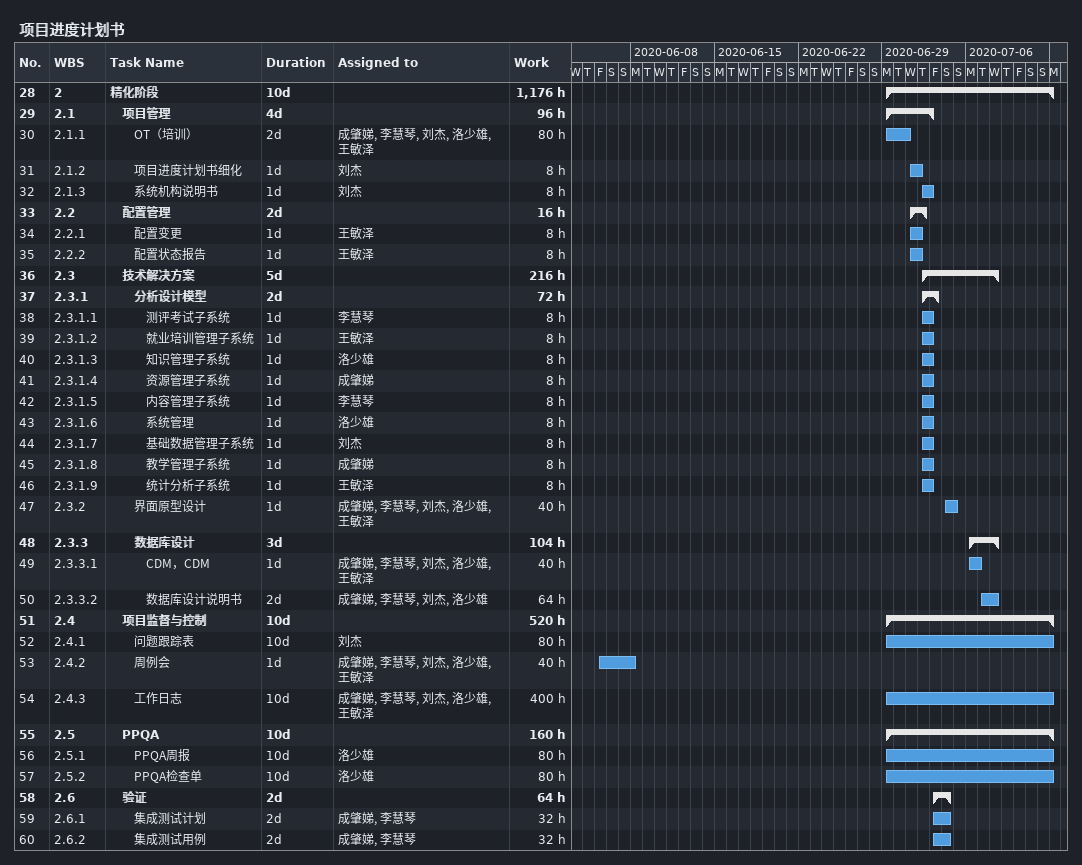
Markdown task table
项目进度计划书

| ID | WBS | Task | Duration | Start | Finish | Resources | Work (h) |
|---|---|---|---|---|---|---|---|
| 28 | 2 | **精化阶段** | 10d | 2020-06-29 | 2020-07-13 |  | 1176 |
| 29 | 2.1 | **项目管理** | 4d | 2020-06-29 | 2020-07-03 |  | 96 |
| 30 | 2.1.1 | OT（培训） | 2d | 2020-06-29 | 2020-07-01 | 成肇娣, 李慧琴, 刘杰, 洛少雄, 王敏泽 | 80 |
| 31 | 2.1.2 | 项目进度计划书细化 | 1d | 2020-07-01 | 2020-07-02 | 刘杰 | 8 |
| 32 | 2.1.3 | 系统机构说明书 | 1d | 2020-07-02 | 2020-07-03 | 刘杰 | 8 |
| 33 | 2.2 | **配置管理** | 2d | 2020-07-01 | 2020-07-02 |  | 16 |
| 34 | 2.2.1 | 配置变更 | 1d | 2020-07-01 | 2020-07-02 | 王敏泽 | 8 |
| 35 | 2.2.2 | 配置状态报告 | 1d | 2020-07-01 | 2020-07-02 | 王敏泽 | 8 |
| 36 | 2.3 | **技术解决方案** | 5d | 2020-07-02 | 2020-07-08 |  | 216 |
| 37 | 2.3.1 | **分析设计模型** | 2d | 2020-07-02 | 2020-07-03 |  | 72 |
| 38 | 2.3.1.1 | 测评考试子系统 | 1d | 2020-07-02 | 2020-07-03 | 李慧琴 | 8 |
| 39 | 2.3.1.2 | 就业培训管理子系统 | 1d | 2020-07-02 | 2020-07-03 | 王敏泽 | 8 |
| 40 | 2.3.1.3 | 知识管理子系统 | 1d | 2020-07-02 | 2020-07-03 | 洛少雄 | 8 |
| 41 | 2.3.1.4 | 资源管理子系统 | 1d | 2020-07-02 | 2020-07-03 | 成肇娣 | 8 |
| 42 | 2.3.1.5 | 内容管理子系统 | 1d | 2020-07-02 | 2020-07-03 | 李慧琴 | 8 |
| 43 | 2.3.1.6 | 系统管理 | 1d | 2020-07-02 | 2020-07-03 | 洛少雄 | 8 |
| 44 | 2.3.1.7 | 基础数据管理子系统 | 1d | 2020-07-02 | 2020-07-03 | 刘杰 | 8 |
| 45 | 2.3.1.8 | 教学管理子系统 | 1d | 2020-07-02 | 2020-07-03 | 成肇娣 | 8 |
| 46 | 2.3.1.9 | 统计分析子系统 | 1d | 2020-07-02 | 2020-07-03 | 王敏泽 | 8 |
| 47 | 2.3.2 | 界面原型设计 | 1d | 2020-07-04 | 2020-07-05 | 成肇娣, 李慧琴, 刘杰, 洛少雄, 王敏泽 | 40 |
| 48 | 2.3.3 | **数据库设计** | 3d | 2020-07-06 | 2020-07-08 |  | 104 |
| 49 | 2.3.3.1 | CDM，CDM | 1d | 2020-07-06 | 2020-07-07 | 成肇娣, 李慧琴, 刘杰, 洛少雄, 王敏泽 | 40 |
| 50 | 2.3.3.2 | 数据库设计说明书 | 2d | 2020-07-07 | 2020-07-08 | 成肇娣, 李慧琴, 刘杰, 洛少雄 | 64 |
| 51 | 2.4 | **项目监督与控制** | 10d | 2020-06-29 | 2020-07-13 |  | 520 |
| 52 | 2.4.1 | 问题跟踪表 | 10d | 2020-06-29 | 2020-07-13 | 刘杰 | 80 |
| 53 | 2.4.2 | 周例会 | 1d | 2020-06-05 | 2020-06-08 | 成肇娣, 李慧琴, 刘杰, 洛少雄, 王敏泽 | 40 |
| 54 | 2.4.3 | 工作日志 | 10d | 2020-06-29 | 2020-07-13 | 成肇娣, 李慧琴, 刘杰, 洛少雄, 王敏泽 | 400 |
| 55 | 2.5 | **PPQA** | 10d | 2020-06-29 | 2020-07-13 |  | 160 |
| 56 | 2.5.1 | PPQA周报 | 10d | 2020-06-29 | 2020-07-13 | 洛少雄 | 80 |
| 57 | 2.5.2 | PPQA检查单 | 10d | 2020-06-29 | 2020-07-13 | 洛少雄 | 80 |
| 58 | 2.6 | **验证** | 2d | 2020-07-03 | 2020-07-04 |  | 64 |
| 59 | 2.6.1 | 集成测试计划 | 2d | 2020-07-03 | 2020-07-04 | 成肇娣, 李慧琴 | 32 |
| 60 | 2.6.2 | 集成测试用例 | 2d | 2020-07-03 | 2020-07-04 | 成肇娣, 李慧琴 | 32 |
